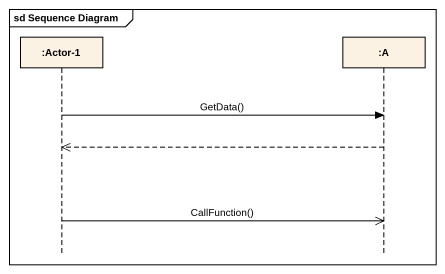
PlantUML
@startuml
mainframe sd Sequence Diagram
hide footbox
participant ":Actor-1" as Actor_1
participant ":A" as A

Actor_1 -> A : GetData()
A -->> Actor_1
Actor_1 ->> A : CallFunction()
@enduml
